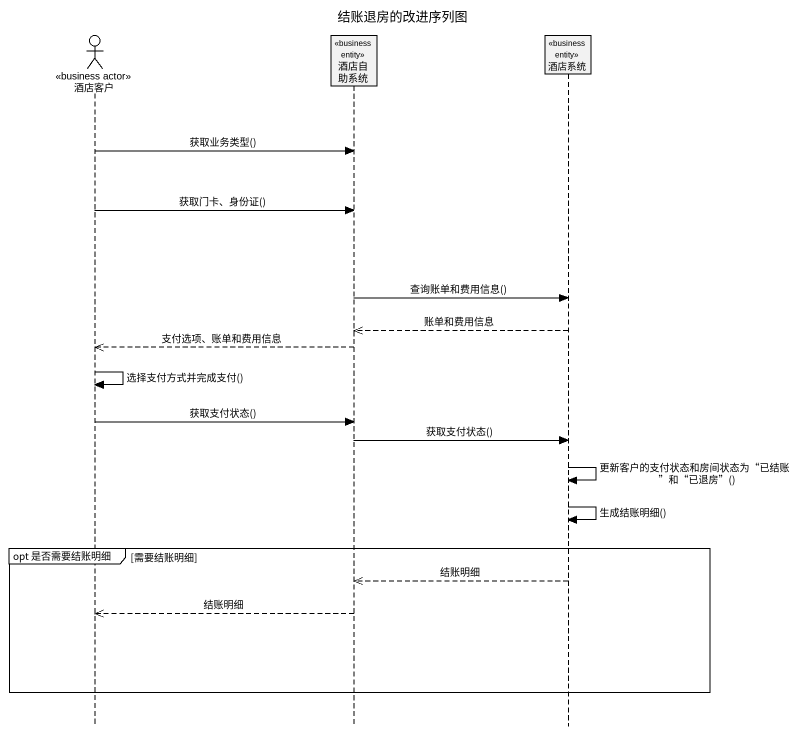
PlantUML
@startuml
title 结账退房的改进序列图
hide footbox
actor 酒店客户 <<business actor>>
participant 酒店自助系统 <<business entity>>
participant 酒店系统 <<business entity>>

酒店客户 -> 酒店自助系统 : 获取业务类型()
酒店客户 -> 酒店自助系统 : 获取门卡、身份证()
酒店自助系统 -> 酒店系统 : 查询账单和费用信息()
酒店系统 -->> 酒店自助系统 : 账单和费用信息
酒店自助系统 -->> 酒店客户 : 支付选项、账单和费用信息
酒店客户 -> 酒店客户 : 选择支付方式并完成支付()
酒店客户 -> 酒店自助系统 : 获取支付状态()
酒店自助系统 -> 酒店系统 : 获取支付状态()
酒店系统 -> 酒店系统 : 更新客户的支付状态和房间状态为“已结账”和“已退房”()
酒店系统 -> 酒店系统 : 生成结账明细()
group opt 是否需要结账明细 [需要结账明细]
  酒店系统 -->> 酒店自助系统 : 结账明细
  酒店自助系统 -->> 酒店客户 : 结账明细
end
@enduml
